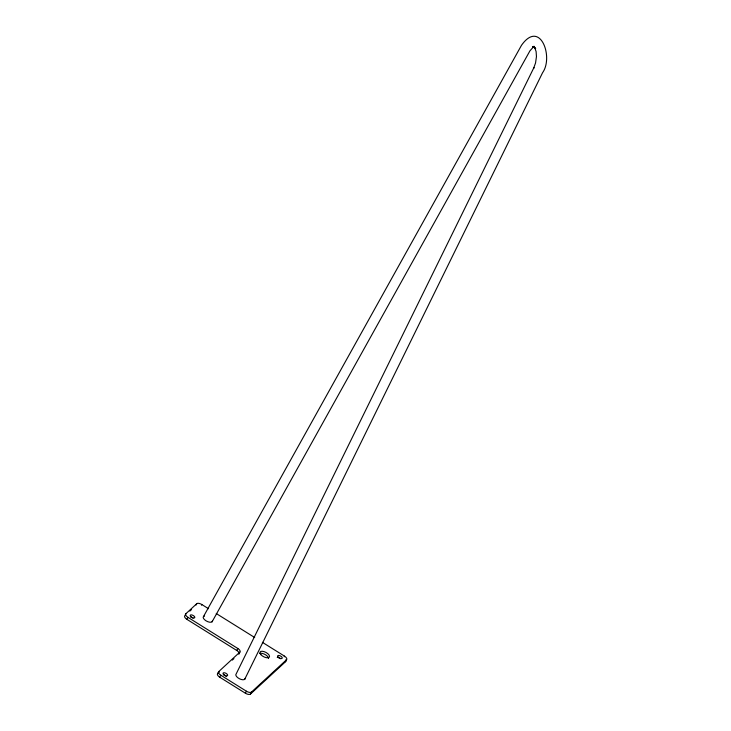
<?xml version="1.0" encoding="UTF-8"?>
<svg xmlns="http://www.w3.org/2000/svg" width="731" height="731" viewBox="0 0 731 731"><rect width="100%" height="100%" fill="white"/><g stroke="black" fill="none" stroke-linecap="round" stroke-linejoin="round"><path stroke-width="1.1" d="M244.721 679.291L542.585 72.698C553.815 56.981 540.072 18.96 521.505 45.285L203.538 616.461M208.554 608.731L201.829 604.528A4.249 1.965 27.6 0 0 196.758 603.696L185.884 613.729L184.833 615.73A4.249 1.965 27.6 0 0 186.889 619.34L236.771 650.48A4.249 1.965 27.6 0 1 239.037 653.806M186.889 619.34L187.931 617.339A4.249 1.965 27.6 0 1 185.884 613.729M196.054 605.03L196.758 603.696M201.482 605.195L201.829 604.528M262.383 642.33L284.487 656.127A4.249 1.965 27.6 0 1 286.543 659.746L285.501 661.747L250.459 694.048A4.249 1.965 27.6 0 1 245.388 693.216L219.729 677.208A4.249 1.965 27.6 0 1 217.683 673.589L218.724 671.588L239.869 652.098A4.249 1.965 27.6 0 0 237.813 648.479L187.931 617.339M219.729 677.208L220.78 675.206A4.249 1.965 27.6 0 1 218.724 671.588M236.771 650.48L237.813 648.479M238.827 654.099L239.869 652.098M245.388 693.216L246.429 691.215A4.249 1.965 27.6 0 0 251.501 692.047L286.543 659.746M250.459 694.048L251.501 692.047M284.14 656.794L284.487 656.127M212.091 621.798L529.938 50.841L534.041 46.272L532.634 47.104L534.078 46.537L532.479 46.629L533.849 46.601M189.85 611.098L191.531 609.553M217.683 673.589L219.309 672.091M232.321 660.093L233.947 658.594M216.248 613.528L254.699 637.523M220.78 675.206L246.429 691.215M226.436 676.668L225.194 675.481A2.549 1.179 27.6 0 0 223.412 674.777M533.648 46.482L535.695 48.712L534.699 47.588L536.106 51.554L536.463 56.552L535.54 62.985L533.575 68.412L533.922 67.581L236.168 673.945A5.099 2.357 27.6 0 0 239.503 678.779A5.099 2.357 27.6 0 0 245.095 678.45M212.456 620.957A5.099 2.357 27.6 0 1 206.005 620.802A5.099 2.357 27.6 0 1 204.552 616.023M259.633 653.477A5.309 2.449 27.6 0 1 265.115 654.528A5.309 2.449 27.6 0 1 268.505 658.476M277.232 657.471A2.549 1.179 27.6 0 1 280.521 658.732M190.572 616.918A2.549 1.179 27.6 0 1 193.075 618.161M285.519 660.111A4.249 1.965 27.6 0 1 285.501 661.747M260.857 654.647A5.309 2.449 27.6 0 0 269.172 657.306A5.309 2.449 27.6 0 0 264.129 651.632A5.309 2.449 27.6 0 0 260.857 654.647M223.476 674.366A2.549 1.179 27.6 0 0 227.469 675.645A2.549 1.179 27.6 0 0 225.047 672.922A2.549 1.179 27.6 0 0 223.476 674.366M278.082 657.078A2.549 1.179 27.6 0 0 282.075 658.357A2.549 1.179 27.6 0 0 279.653 655.625A2.549 1.179 27.6 0 0 278.082 657.078M190.636 616.507A2.549 1.179 27.6 0 0 194.629 617.786A2.549 1.179 27.6 0 0 192.207 615.054A2.549 1.179 27.6 0 0 190.636 616.507"/></g></svg>
